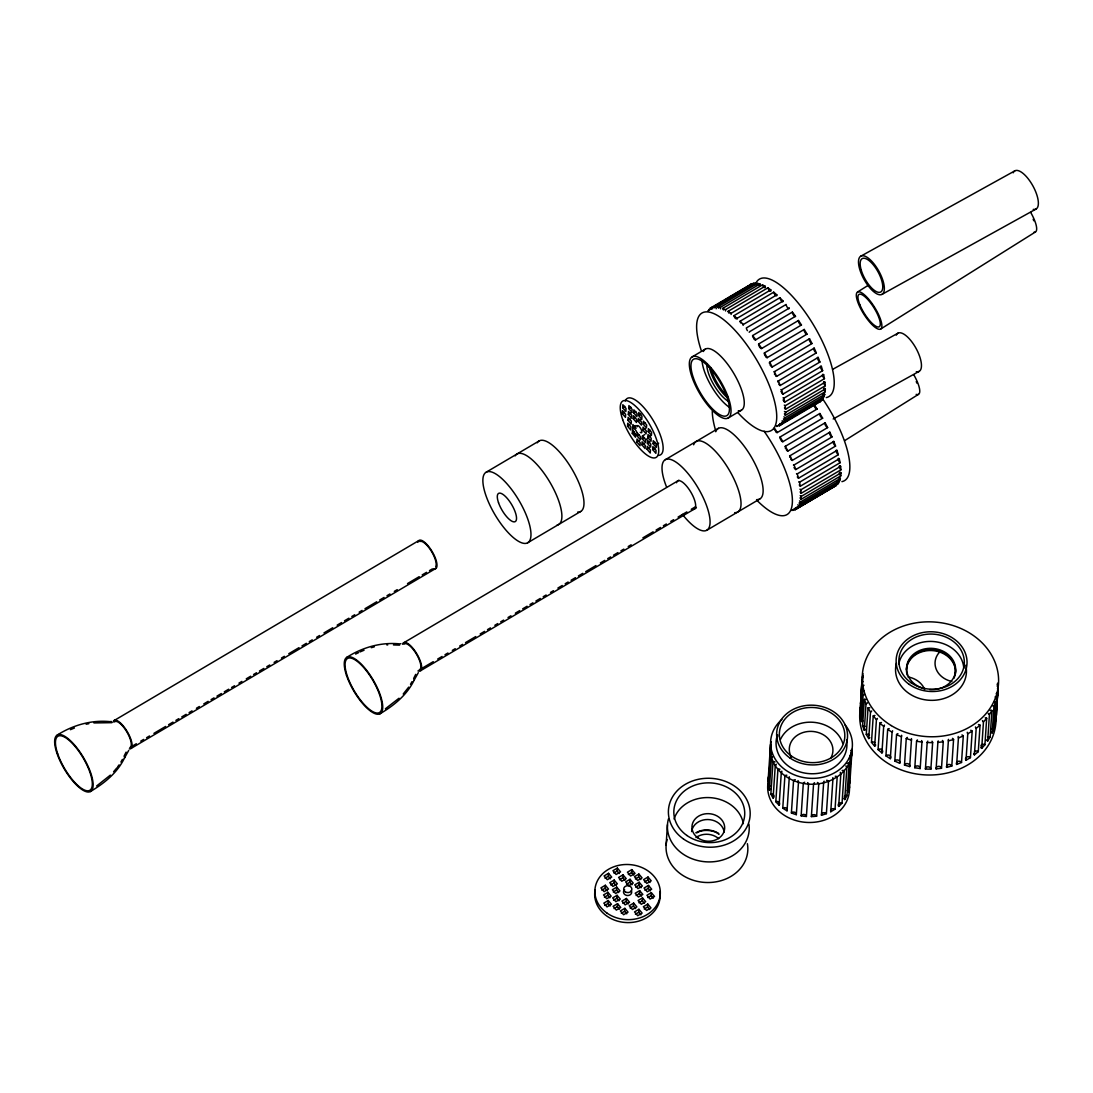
<?xml version="1.0" encoding="UTF-8"?>
<svg xmlns="http://www.w3.org/2000/svg" width="1093" height="1093" viewBox="0 0 1093 1093"><rect width="100%" height="100%" fill="white"/><g stroke="black" fill="none" stroke-linecap="round" stroke-linejoin="round"><path stroke-width="1.5" d="M824.327 388.056A2.732 0.929 59.4 0 1 825.338 388.889L825.147 391.827L785.375 415.313L785.58 412.375A2.732 0.929 59.4 0 0 784.432 411.501M839.97 472.108A2.732 0.929 59.4 0 1 840.982 472.927L840.79 475.879L801.019 499.364L801.224 496.427A2.732 0.929 59.4 0 0 800.213 495.594M862.883 681.663A2.732 2.295 3.8 0 0 861.899 681.472L860.123 712.54A2.732 2.295 3.8 0 0 861.817 712.049M861.899 681.472L860.123 712.54M995.163 715.082A2.732 2.295 3.8 0 0 996.392 715.382L997.281 697.539M996.392 715.382L998.169 684.3A2.732 2.295 3.8 0 0 997.417 684.382M622.259 413.55L622.45 410.613L625.647 414.397L625.456 417.335L622.259 413.55L624.472 412.252M622.655 407.675L622.846 404.724L626.043 408.509L625.852 411.46L622.655 407.675L624.854 406.364M627.546 426.174L627.737 423.237L630.934 427.021L630.743 429.959L627.546 426.174L629.759 424.876M627.942 420.299L628.133 417.348L631.33 421.133L631.139 424.084L627.942 420.299L630.142 418.988M628.325 414.411L628.53 411.46L631.727 415.258L631.522 418.195L628.325 414.411L631.645 412.457M628.721 408.522L628.912 405.585L632.109 409.369L631.918 412.307L628.721 408.522L630.934 407.224M632.3 433.402L632.492 430.464L635.689 434.249L635.498 437.186L632.3 433.402L634.5 432.104M633.271 418.687L633.475 415.75L636.673 419.534L636.468 422.472L633.271 418.687L635.484 417.389M633.667 412.812L633.858 409.861L637.055 413.646L636.864 416.597L633.667 412.812L635.88 411.501M607.271 890.74L605.139 888.226L605.331 885.275L600.918 887.885L604.115 891.669L608.528 889.06L605.331 885.275M636.823 441.927L637.014 438.99L640.211 442.774L640.02 445.712L636.823 441.927L639.022 440.629M638.189 421.338L638.38 418.387L641.577 422.171L641.386 425.122L638.189 421.338L641.495 419.37M638.572 415.449L638.777 412.498L641.974 416.283L641.782 419.234L638.572 415.449L640.785 414.138M610.454 878.786L608.323 876.258L608.514 873.321L604.087 875.93L607.298 879.715L611.711 877.105L608.514 873.321M609.88 897.804L607.749 895.276L607.94 892.339L603.527 894.948L606.724 898.733L611.137 896.123L607.94 892.339M610.181 905.988L608.05 903.474L608.241 900.523L603.828 903.132L607.025 906.917L611.438 904.307L608.241 900.523M641.892 444.755L642.083 441.818L645.28 445.602L645.089 448.54L641.892 444.755L644.105 443.457M642.479 435.929L645.676 439.714L645.485 442.665L642.288 438.867L642.479 435.929L644.692 434.631M642.875 430.041L643.067 427.103L646.264 430.888L646.072 433.825L642.875 430.041L645.075 428.743M643.258 424.166L643.463 421.215L646.66 424.999L646.455 427.95L643.258 424.166L645.471 422.854M616.11 885.521L613.965 883.007L614.17 880.056L609.744 882.666L612.941 886.45L617.367 883.841L614.17 880.056M619.294 873.567L617.149 871.039L617.354 868.102L612.927 870.711L616.124 874.496L620.551 871.886L617.354 868.102M618.72 892.585L616.589 890.057L616.78 887.12L612.367 889.729L615.564 893.514L619.977 890.904L616.78 887.12M619.021 900.769L616.889 898.255L617.08 895.304L612.667 897.913L615.865 901.698L620.278 899.088L617.08 895.304M647.042 449.237L647.234 446.299L650.431 450.084L650.239 453.021L647.042 449.237L649.242 447.939M647.425 443.362L647.63 440.411L650.827 444.195L650.622 447.146L647.425 443.362L649.638 442.05M647.821 437.473L648.012 434.536L651.209 438.32L651.018 441.258L647.821 437.473L651.127 435.52M648.204 431.585L648.409 428.647L651.606 432.432L651.414 435.369L648.204 431.585L650.417 430.287M619.471 909.157L617.34 906.63L617.545 903.692L613.118 906.302L616.315 910.086L620.742 907.477L617.545 903.692M624.936 880.302L622.805 877.775L623.01 874.837L618.583 877.447L621.78 881.231L626.207 878.622L623.01 874.837M652.671 449.551L652.863 446.6L656.073 450.384L655.868 453.335L652.671 449.551L654.885 448.239M653.067 443.662L653.259 440.711L656.456 444.496L656.265 447.447L653.067 443.662L655.267 442.351M626.754 913.803L624.622 911.289L624.827 908.338L620.4 910.947L623.597 914.732L628.024 912.122L624.827 908.338M628.311 903.938L626.18 901.411L626.371 898.473L621.958 901.083L625.155 904.867L629.582 902.258L626.371 898.473M631.973 884.756L629.841 882.229L630.033 879.291L625.62 881.901L628.817 885.685L633.23 883.076L630.033 879.291M633.776 875.083L631.645 872.556L631.836 869.618L627.423 872.228L630.62 876.012L635.047 873.403L631.836 869.618M635.593 908.584L633.462 906.07L633.653 903.119L629.24 905.728L632.437 909.513L636.85 906.903L633.653 903.119M640.812 879.537L638.681 877.01L638.872 874.072L634.459 876.682L637.656 880.466L642.069 877.857L638.872 874.072M641.113 887.721L638.981 885.207L639.173 882.256L634.76 884.865L637.957 888.65L642.37 886.04L639.173 882.256M641.564 896.11L639.432 893.582L639.637 890.645L635.211 893.254L638.408 897.039L642.834 894.429L639.637 890.645M640.867 914.773L638.736 912.259L638.927 909.308L634.514 911.917L637.711 915.702L642.124 913.092L638.927 909.308M644.433 903.365L642.301 900.851L642.493 897.899L638.08 900.509L641.277 904.294L645.69 901.684L642.493 897.899M649.952 882.502L647.821 879.988L648.012 877.037L643.586 879.646L646.796 883.431L651.209 880.821L648.012 877.037M650.403 890.891L648.272 888.363L648.477 885.426L644.05 888.035L647.247 891.82L651.674 889.21L648.477 885.426M649.707 909.554L647.575 907.04L647.766 904.089L643.353 906.698L646.55 910.483L650.963 907.873L647.766 904.089M653.272 898.145L651.141 895.632L651.332 892.68L646.919 895.29L650.116 899.074L654.529 896.465L651.332 892.68M666.088 845.34L667.454 824.75M768.898 781.099A2.732 2.295 3.8 0 1 768.051 781.345L770.538 744.538A2.732 2.295 3.8 0 1 771.152 744.784M770.633 788.9A2.732 2.295 3.8 0 1 769.335 789.938A40.933 34.457 3.8 0 1 768.352 785.539L771.084 746.505M769.335 789.938L771.48 757.572A2.732 2.295 3.8 0 0 772.792 756.534M776.249 764.198A2.732 2.295 3.8 0 1 775.265 765.687L773.106 798.054A40.933 34.457 3.8 0 1 770.866 793.969L773.011 761.602A2.732 2.295 3.8 0 1 775.019 761.958M777.56 736.846L777.697 734.824M781.809 771.139A2.732 2.295 3.8 0 1 781.29 772.792L779.145 805.158A40.933 34.457 3.8 0 1 775.825 801.702L777.929 769.281A2.732 2.295 3.8 0 1 779.951 769.212M789.201 776.74A2.732 2.295 3.8 0 1 789.201 778.448L787.042 810.815A40.933 34.457 3.8 0 1 782.766 808.11L784.911 775.743A2.732 2.295 3.8 0 1 786.851 775.238M797.972 780.634A2.732 2.295 3.8 0 1 798.477 782.301L796.319 814.668A40.933 34.457 3.8 0 1 791.4 812.932L793.559 780.566A2.732 2.295 3.8 0 1 795.267 779.678M807.577 782.588A2.732 2.295 3.8 0 1 808.547 784.118L806.402 816.485A40.933 34.457 3.8 0 1 801.142 815.815L803.3 783.449A2.732 2.295 3.8 0 1 804.694 782.233M817.4 782.492A2.732 2.295 3.8 0 1 818.78 783.777L816.635 816.143A40.933 34.457 3.8 0 1 811.375 816.594L813.534 784.227A2.732 2.295 3.8 0 1 814.504 782.738M826.595 780.293A2.732 2.295 3.8 0 1 828.535 781.29L826.39 813.657A40.933 34.457 3.8 0 1 821.458 815.2L823.616 782.834A2.732 2.295 3.8 0 1 824.108 781.181M851.994 749.279A40.933 34.457 3.8 0 1 837.197 776.822L835.038 809.189L830.762 811.73L832.907 779.364A2.732 2.295 3.8 0 1 832.907 777.642M842.184 770.51A2.732 2.295 3.8 0 1 844.22 770.661L842.061 803.027A40.933 34.457 3.8 0 1 838.686 806.388L840.831 774.022A2.732 2.295 3.8 0 1 840.326 772.355M843.796 798.218A2.732 2.295 3.8 0 0 844.739 799.543L846.884 767.177A2.732 2.295 3.8 0 1 845.941 765.851M844.739 799.543A40.933 34.457 3.8 0 0 847.007 795.554L849.152 763.187A2.732 2.295 3.8 0 0 846.966 763.57M847.253 790.499A2.732 2.295 3.8 0 0 848.551 791.592L850.696 759.225A2.732 2.295 3.8 0 1 849.398 758.132M849.821 774.541L850.354 766.453M850.887 758.364L851.433 750.263M848.551 791.592A40.933 34.457 3.8 0 0 849.548 787.233L852.021 750.686A2.732 2.295 3.8 0 1 850.969 750.29M861.83 703.455A2.732 2.295 3.8 0 1 860.56 703.55L860.778 700.23M860.888 698.577L861.885 683.685M861.994 682.032L862.923 673.671M861.421 699.028L861.858 692.402M862.527 682.469L862.964 675.857M862.937 720.806A2.732 2.295 3.8 0 1 861.38 721.53L860.533 716.967L862.295 690.489A2.732 2.295 3.8 0 1 864.057 690.831M861.38 721.53L863.128 695.039L862.295 690.489M865.683 729.345A2.732 2.295 3.8 0 1 864.276 730.261L862.596 725.848L864.358 699.37A2.732 2.295 3.8 0 1 866.148 699.479M864.276 730.261L866.025 703.783L864.358 699.37M869.837 737.652A2.732 2.295 3.8 0 1 868.744 738.54L866.271 734.387L868.033 707.909A2.732 2.295 3.8 0 1 869.823 707.786M868.744 738.54L870.493 712.049L868.033 707.909M875.671 744.907A2.732 2.295 3.8 0 1 874.673 746.15L871.476 742.366L873.239 715.888A2.732 2.295 3.8 0 1 874.974 715.519M874.673 746.15L876.436 719.672A2.732 2.295 3.8 0 0 877.419 718.429M882.679 751.547A2.732 2.295 3.8 0 1 881.928 752.913L878.075 749.593L879.838 723.115A2.732 2.295 3.8 0 1 881.477 722.514M881.928 752.913L883.69 726.435A2.732 2.295 3.8 0 0 884.428 725.069M892.557 730.739A2.732 2.295 3.8 0 1 892.079 732.187L890.33 758.665L885.917 755.878L887.68 729.4A2.732 2.295 3.8 0 1 889.183 728.594M901.616 735.275A2.732 2.295 3.8 0 1 901.411 736.778L899.662 763.269L894.798 761.083L896.561 734.592A2.732 2.295 3.8 0 1 897.899 733.608M911.371 738.581A2.732 2.295 3.8 0 1 911.453 740.111L909.69 766.589L904.512 765.059L906.261 738.581A2.732 2.295 3.8 0 1 907.395 737.42M921.577 740.576A2.732 2.295 3.8 0 1 921.945 742.079L920.183 768.557L914.8 767.723L916.562 741.245A2.732 2.295 3.8 0 1 917.451 739.947M932.001 741.218A2.732 2.295 3.8 0 1 932.63 742.639L930.881 769.13L928.148 769.117L925.416 769.007L927.178 742.53A2.732 2.295 3.8 0 1 927.82 741.122M942.371 740.467A2.732 2.295 3.8 0 1 943.259 741.805L941.497 768.283L936.114 768.885L937.876 742.407A2.732 2.295 3.8 0 1 938.245 740.931M952.44 738.349A2.732 2.295 3.8 0 1 953.561 739.565L951.798 766.043L946.62 767.354L948.369 740.876A2.732 2.295 3.8 0 1 948.464 739.36M961.949 734.933A2.732 2.295 3.8 0 1 963.288 735.985L961.526 762.463L956.662 764.444L958.424 737.966A2.732 2.295 3.8 0 1 958.233 736.45M970.68 730.288A2.732 2.295 3.8 0 1 972.183 731.149L970.434 757.64L966.007 760.25L967.77 733.758A2.732 2.295 3.8 0 1 967.291 732.283M978.413 724.536A2.732 2.295 3.8 0 1 980.052 725.192L978.29 751.67L974.423 754.839L976.186 728.362A2.732 2.295 3.8 0 1 975.448 726.954M980.722 747.093A2.732 2.295 3.8 0 0 981.705 748.377L983.468 721.899L986.678 718.251A2.732 2.295 3.8 0 0 985.217 717.814M981.705 748.377L984.93 744.729L986.678 718.251M986.473 739.865A2.732 2.295 3.8 0 0 987.676 741.013L989.438 714.521L991.925 710.491A2.732 2.295 3.8 0 0 990.135 710.286M987.676 741.013L990.162 736.969L991.925 710.491M990.777 731.941A2.732 2.295 3.8 0 0 992.184 732.911L993.947 706.433L995.641 702.102A2.732 2.295 3.8 0 0 994.097 702.061M992.184 732.911L993.879 728.58L995.641 702.102M996.215 703.045L996.556 698.085M997.322 686.5L997.54 683.193M994.165 723.976A2.732 2.295 3.8 0 0 995.108 724.304L997.731 693.304A2.732 2.295 3.8 0 0 996.215 693.468M997.39 695.886L998.169 684.3M995.108 724.304L997.731 693.304M860.56 703.55L860.737 702.403M823.671 393.343A2.732 0.929 59.4 0 1 824.723 394.368L784.952 417.854L784.255 420.163A2.732 0.929 59.4 0 1 783.476 418.838M824.723 394.368L824.026 396.677L784.255 420.163M840.367 478.42L800.595 501.906L799.953 504.078L839.67 480.729L840.367 478.42A2.732 0.929 59.4 0 0 839.465 477.491M90.405 791.537C104.422 783.244 117.825 772.45 124.78 757.353M380.022 713.77C394.026 705.477 407.429 694.683 414.384 679.6M124.015 756.288L126.105 752.107M124.411 758.105L128.701 750.44M413.619 678.521L415.709 674.354M414.015 680.352L418.318 672.673M120.899 762.067L122.389 759.43M410.503 684.3L411.993 681.677M821.909 397.265A2.732 0.929 59.4 0 1 823.125 398.576L783.353 422.076L782.178 423.701A2.732 0.929 59.4 0 1 781.481 422.349M823.125 398.576L822.032 400.12L776.563 426.448M838.768 482.628L837.593 484.267L797.822 507.753L798.997 506.127L838.768 482.628A2.732 0.929 59.4 0 0 837.703 481.426M707.758 310.958L723.785 300.63M117.62 766.876L119.082 764.881M408.686 687.128L403.208 694.014M113.59 771.767L116.883 767.873M821.95 400.216L822.032 400.12A2.732 0.929 59.4 0 1 821.349 399.095M110.352 775.115L96.621 785.99M399 698.236L385.364 708.81M980.052 725.192L976.186 728.362M710.942 309.223A2.732 0.929 59.4 0 1 710.218 308.212L711.844 307.311A2.732 0.929 59.4 0 1 712.513 308.868M820.037 400.612A2.732 0.929 59.4 0 1 820.597 401.432L818.971 402.333A2.732 0.929 59.4 0 1 818.63 401.678M835.68 484.664A2.732 0.929 59.4 0 1 836.241 485.483L794.843 509.871A2.732 0.929 59.4 0 1 794.324 508.764M836.241 485.483L794.843 509.871M972.183 731.149L967.77 733.758M857.622 291.954L867.746 285.615M880.562 329.102A21.833 6.38 57.9 0 0 868.266 298.69A21.833 6.38 57.9 0 0 858.442 303.799A21.833 6.38 57.9 0 0 880.562 329.102L1035.358 232.03M844.657 440.643L918.434 394.382M710.218 308.212L751.615 283.825A2.732 0.929 59.4 0 1 752.052 284.713M726.271 299.154L748.637 285.942M714.303 307.871A2.732 0.929 59.4 0 1 713.62 306.791L753.391 283.306L755.427 283.155A2.732 0.929 59.4 0 1 755.946 284.658M713.743 306.778L715.519 306.641L755.427 283.155M718.579 308.185A2.732 0.929 59.4 0 1 717.8 306.86L757.572 283.36L759.963 283.961A2.732 0.929 59.4 0 1 760.345 285.369M717.8 306.86L720.205 307.447L759.963 283.961M723.511 309.961A2.732 0.929 59.4 0 1 722.664 308.376L762.436 284.89L765.141 286.229A2.732 0.929 59.4 0 1 765.346 287.486M722.828 308.458L725.369 309.715L765.141 286.229M728.976 313.158A2.732 0.929 59.4 0 1 728.088 311.341L767.86 287.855L770.797 289.891A2.732 0.929 59.4 0 1 769.95 290.984A2.732 0.929 59.4 0 1 767.86 287.855M731.08 314.483A2.732 0.929 59.4 0 0 731.026 313.377L770.797 289.891M735.603 318.664A2.732 0.929 59.4 0 1 733.95 315.658L773.721 292.173L776.822 294.864A2.732 0.929 59.4 0 1 776.699 295.779M736.942 319.265A2.732 0.929 59.4 0 0 737.051 318.35L776.822 294.864M740.685 322.941A2.732 0.929 59.4 0 1 740.098 321.233L779.855 297.747L783.053 301.026L743.281 324.512A2.732 0.929 59.4 0 1 743.008 325.208M486.276 472.149L539.3 440.834M692.293 356.81L705.477 349.009M749.129 332.176A2.732 0.929 59.4 0 0 749.566 331.712L789.228 308.103M752.954 337.245A2.732 0.929 59.4 0 1 752.626 335.565L792.384 312.079L795.513 316.273L755.755 339.759A2.732 0.929 59.4 0 1 753.569 338.393M113.781 720.752L418.674 540.666M758.692 345.005A2.732 0.929 59.4 0 1 758.706 343.967L798.477 320.481L801.456 324.99L761.684 348.476A2.732 0.929 59.4 0 1 760.974 348.448M636.003 425.56L632.683 427.513L632.888 424.576L636.085 428.36M764.28 353.763A2.732 0.929 59.4 0 1 764.458 352.93L804.229 329.444L805.623 331.78L806.989 334.144L767.218 357.643A2.732 0.929 59.4 0 1 766.398 357.37M639.419 434.741L637.205 436.039L640.402 439.823L640.607 436.886L637.41 433.101M769.486 363.395A2.732 0.929 59.4 0 1 769.745 362.234L809.517 338.734L811.99 343.53L772.218 367.016A2.732 0.929 59.4 0 1 771.139 366.346M642.288 438.867L644.487 437.569M645.676 439.714L647.889 438.416M130.463 747.216L136.324 743.746M140.724 741.15L143.661 739.415M146.585 737.693L149.522 735.958M153.922 733.362L165.644 726.435M168.582 724.7L172.967 722.104M175.905 720.369L178.842 718.634M181.766 716.912L186.165 714.316M189.103 712.581L192.026 710.846M196.426 708.25L199.363 706.515M203.763 703.919L208.148 701.323M211.086 699.588L214.023 697.867M216.947 696.132L221.346 693.536M224.284 691.801L228.669 689.205M231.607 687.47L234.544 685.748M238.93 683.139L241.867 681.417M246.267 678.821L250.666 676.212M253.59 674.49L256.527 672.755M259.451 671.02L263.85 668.424M266.788 666.689L269.725 664.968M274.111 662.372L277.048 660.637M281.447 658.041L284.371 656.306M288.771 653.71L299.031 647.643M301.969 645.922L306.368 643.312M309.292 641.591L312.229 639.856M316.628 637.26L319.552 635.525M323.952 632.929L332.75 627.737M337.15 625.141L341.549 622.545M344.473 620.81L348.872 618.214M351.809 616.479L354.733 614.744M359.132 612.148L362.07 610.427M364.994 608.692L376.73 601.765M379.654 600.03L384.053 597.434M386.99 595.699L389.914 593.977M394.313 591.368L397.251 589.646M407.511 583.58L419.234 576.653M422.171 574.918L426.557 572.322M429.494 570.601L432.432 568.866M131.187 748.363L436.08 568.278M773.953 372.003A2.732 0.929 59.4 0 1 774.445 371.634L814.203 348.148L816.334 352.902L776.563 376.388A2.732 0.929 59.4 0 1 775.415 375.459M656.456 444.496L658.669 443.198M777.779 381.963A2.732 0.929 59.4 0 1 778.421 380.911L818.192 357.425L819.914 362.029L780.142 385.515A2.732 0.929 59.4 0 1 778.79 384.135M728.061 418.086A35.482 12.091 59.4 0 0 710.477 367.193A35.482 12.091 59.4 0 0 691.978 377.058A35.482 12.091 59.4 0 0 728.061 418.086L741.382 410.217M780.839 389.709A2.732 0.929 59.4 0 1 781.591 389.832L821.362 366.346L822.633 370.691L782.875 394.177A2.732 0.929 59.4 0 1 781.809 393.043M665.418 459.634L718.443 428.319M527.55 542.852A40.933 13.949 59.4 0 0 507.261 484.131A40.933 13.949 59.4 0 0 485.92 495.512A40.933 13.949 59.4 0 0 527.55 542.852L580.574 511.538M783.012 397.825A2.732 0.929 59.4 0 1 783.872 398.194L823.644 374.694L824.45 378.67L784.678 402.156A2.732 0.929 59.4 0 1 783.107 399.901M784.268 405.161A2.732 0.929 59.4 0 1 785.211 405.763L824.983 382.277L825.283 385.774L785.525 409.26A2.732 0.929 59.4 0 1 784.501 407.839M785.58 412.375L825.338 388.889M403.385 642.985L678.958 480.223M779.323 425.081L781.809 423.619M786.769 420.682L791.742 417.745M794.228 416.283L796.715 414.807M799.202 413.345L801.688 411.87M806.661 408.932L809.148 407.47M778.681 424.712A2.732 0.929 59.4 0 0 779.2 425.819L820.597 401.432M775.538 431.462A2.732 0.929 59.4 0 0 777.328 432.527L817.099 409.042L814.121 404.533A2.732 0.929 59.4 0 0 815.036 407.58A2.732 0.929 59.4 0 0 817.099 409.042M780.252 438.894A2.732 0.929 59.4 0 1 780.101 436.981L819.873 413.496L821.267 415.832L822.633 418.195L782.861 441.695A2.732 0.929 59.4 0 1 782.041 441.422M785.047 446.887A2.732 0.929 59.4 0 1 785.389 446.272L825.16 422.786L827.633 427.582L787.862 451.067A2.732 0.929 59.4 0 1 786.454 450.029M420.067 669.449L433.265 661.661M437.665 659.065L442.064 656.469M444.988 654.734L447.925 652.999M452.324 650.403L455.248 648.668M459.647 646.072L462.585 644.351M465.509 642.616L475.769 636.55M480.169 633.954L484.568 631.358M487.505 629.623L490.429 627.901M494.828 625.292L497.766 623.57M500.69 621.835L503.627 620.1M508.026 617.504L510.95 615.769M515.349 613.173L519.749 610.577M522.673 608.842L527.072 606.246M530.009 604.525L532.933 602.789M535.871 601.054L540.27 598.458M543.194 596.723L546.131 595.002M550.53 592.392L553.454 590.671M557.854 588.075L562.253 585.479M565.19 583.744L568.114 582.009M571.052 580.274L575.451 577.678M578.375 575.943L582.774 573.347M585.711 571.625L595.972 565.559M600.371 562.963L604.771 560.367M607.694 558.632L610.632 556.897M613.556 555.176L617.955 552.58M620.892 550.845L623.816 549.11M628.215 546.514L631.153 544.779M642.875 537.852L653.136 531.799M656.073 530.064L660.473 527.468M663.396 525.733L666.334 523.998M670.733 521.402L673.657 519.681M678.056 517.071L686.855 511.879M691.254 509.283L695.64 506.687M420.791 670.596L696.378 507.835M789.597 456.054A2.732 0.929 59.4 0 1 790.089 455.685L829.847 432.2L831.978 436.954L792.206 460.44A2.732 0.929 59.4 0 1 790.731 459.101M793.436 465.085A2.732 0.929 59.4 0 1 794.065 464.962L833.836 441.476L835.558 446.081L795.786 469.566A2.732 0.929 59.4 0 1 794.01 467.49M796.483 473.761A2.732 0.929 59.4 0 1 797.234 473.884L837.006 450.398L838.276 454.743L798.518 478.228A2.732 0.929 59.4 0 1 797.303 476.862M706.693 530.337L759.717 499.023M798.655 481.876A2.732 0.929 59.4 0 1 799.516 482.245L839.287 458.746L840.093 462.722L800.322 486.207A2.732 0.929 59.4 0 1 799.27 484.909M799.912 489.213A2.732 0.929 59.4 0 1 800.855 489.814L840.626 466.328L840.941 469.826L801.169 493.312A2.732 0.929 59.4 0 1 800.144 491.891M801.224 496.427L840.982 472.927M791.824 510.527L830.352 488.366M605.003 878.225L608.323 876.258M613.842 873.006L617.149 871.039M601.819 890.18L605.139 888.226M610.659 884.961L613.965 883.007M619.499 879.742L622.805 877.775M628.338 874.523L631.645 872.556M604.429 897.23L607.749 895.276M613.269 892.011L616.589 890.057M626.521 884.182L629.841 882.229M635.361 878.963L638.681 877.01M604.73 905.428L608.05 903.474M613.569 900.208L616.889 898.255M635.661 887.161L638.981 885.207M644.501 881.942L647.821 879.988M614.034 908.584L617.34 906.63M622.873 903.365L626.18 901.411M636.126 895.536L639.432 893.582M644.966 890.317L648.272 888.363M621.316 913.242L624.622 911.289M630.142 908.023L633.462 906.07M638.981 902.804L642.301 900.851M647.821 897.585L651.141 895.632M635.416 914.213L638.736 912.259M644.255 908.993L647.575 907.04M57.342 734.988C72.999 725.096 91.511 719.754 110.051 721.653L111.322 721.462M346.946 657.235C362.616 647.343 381.115 641.987 399.655 643.886L400.926 643.709M860.888 256.145L1014.905 170.822M881.969 294.386A21.833 8.471 61 0 0 872.624 262.224A21.833 8.471 61 0 0 859.685 269.179A21.833 8.471 61 0 0 881.969 294.386L1035.986 209.064M832.825 369.27L897.981 333.174M833.18 418.988L919.063 371.401M696.883 832.839C702.007 828.972 714.521 829.86 719.044 834.396M695.804 832.811C702.758 828.754 711.953 829.081 718.688 833.481M355.621 654.065L358.545 652.644M963.288 735.985L958.424 737.966M779.309 425.778L780.826 424.917A2.732 0.929 59.4 0 0 779.787 423.578M751.615 283.825L750.085 284.658A2.732 0.929 59.4 0 0 750.713 285.738M70.417 729.687L74.447 728.006M360.021 651.92L364.051 650.239M953.561 739.565L948.369 740.876M371.278 647.684L374.257 646.878M86.142 724.235L88.847 723.689M943.259 741.805L937.876 742.407M111.964 722.664L93.916 722.938M386.881 644.952L387.742 644.911M399.628 645.116L393.453 644.938M815.556 403.003L817.195 402.852A2.732 0.929 59.4 0 0 816.963 402.415M831.199 487.054L832.839 486.904A2.732 0.929 59.4 0 0 832.32 486.043M932.63 742.639L927.178 742.53M715.519 306.641L715.655 306.641A2.732 0.929 59.4 0 1 716.175 308.759M921.945 742.079L916.562 741.245M911.453 740.111L906.261 738.581M901.411 736.778L896.561 734.592M892.079 732.187L887.68 729.4M728.088 311.341L731.026 313.377M883.69 726.435L879.838 723.115M733.95 315.658L737.051 318.35M740.098 321.233L743.281 324.512M876.436 719.672L873.239 715.888M752.626 335.565L755.755 339.759M758.706 343.967L761.684 348.476M777.328 432.527L774.35 428.019A2.732 0.929 59.4 0 0 774.759 430.205M764.458 352.93L767.218 357.643M780.101 436.981L782.861 441.695M769.745 362.234L772.218 367.016M785.389 446.272L787.862 451.067M774.445 371.634L776.563 376.388M790.089 455.685L792.206 460.44M778.421 380.911L780.142 385.515M794.065 464.962L795.786 469.566M781.591 389.832L782.875 394.177M797.234 473.884L798.518 478.228M783.872 398.194L784.678 402.156M799.516 482.245L800.322 486.207M800.855 489.814L801.169 493.312M785.211 405.763L785.525 409.26M898.788 664.011A32.749 27.557 3.8 0 1 932.916 641.495A32.749 27.557 3.8 0 1 963.794 668.315M924.733 688.85A24.565 20.671 3.8 0 1 912.6 655.049A24.565 20.671 3.8 0 1 953.711 661.402A24.565 20.671 3.8 0 1 929.747 689.628M907.217 675.119A24.565 20.671 3.8 0 1 932.425 649.843A24.565 20.671 3.8 0 1 953.929 678.302M965.761 665.254A35.482 29.853 3.8 0 1 930.43 700.326A35.482 29.853 3.8 0 1 896.479 662.986M995.983 716.134A68.231 57.423 3.8 0 1 924.091 774.841A68.231 57.423 3.8 0 1 860.546 707.157M951.839 681.472A21.846 18.376 3.8 0 1 940.854 650.868M907.955 676.922A21.846 18.376 3.8 0 1 924.596 689.314M906.439 669.585A24.565 20.671 3.8 0 1 933.572 650.69A24.565 20.671 3.8 0 1 955.186 674.941M966.007 760.25A2.732 2.295 3.8 0 1 966.663 757.094A2.732 2.295 3.8 0 1 970.434 757.64M974.423 754.839A2.732 2.295 3.8 0 1 973.685 753.446M974.478 751.629A2.732 2.295 3.8 0 1 978.29 751.67M980.913 745.535A2.732 2.295 3.8 0 1 984.93 744.729M983.468 721.899A2.732 2.295 3.8 0 1 982.484 720.601M987.607 737.01A2.732 2.295 3.8 0 1 990.162 736.969M989.438 714.521A2.732 2.295 3.8 0 1 988.222 713.374M991.829 728.717A2.732 2.295 3.8 0 1 993.879 728.58M993.947 706.433A2.732 2.295 3.8 0 1 992.69 705.654M993.974 720.178A2.732 2.295 3.8 0 1 995.969 719.781M996.871 697.826A2.732 2.295 3.8 0 1 995.136 696.842M998.155 688.891A2.732 2.295 3.8 0 1 997.417 688.781M862.814 677.086A2.732 2.295 3.8 0 1 862.322 677.059M860.136 707.95A2.732 2.295 3.8 0 1 861.817 708.524M863.962 685.229A2.732 2.295 3.8 0 1 861.885 686.062M860.533 716.967A2.732 2.295 3.8 0 1 861.803 717.104M864.7 694.328A2.732 2.295 3.8 0 1 863.128 695.039M862.596 725.848A2.732 2.295 3.8 0 1 865.11 726.339M867.432 702.854A2.732 2.295 3.8 0 1 866.025 703.783M866.271 734.387A2.732 2.295 3.8 0 1 869.454 734.974M871.708 710.956A2.732 2.295 3.8 0 1 870.493 712.049M871.476 742.366A2.732 2.295 3.8 0 1 874.906 742.666M878.075 749.593A2.732 2.295 3.8 0 1 882.625 750.85M885.917 755.878A2.732 2.295 3.8 0 1 889.688 755.495A2.732 2.295 3.8 0 1 890.33 758.665M894.798 761.083A2.732 2.295 3.8 0 1 898.446 760.195A2.732 2.295 3.8 0 1 899.662 763.269M904.512 765.059A2.732 2.295 3.8 0 1 907.928 763.706A2.732 2.295 3.8 0 1 909.69 766.589M914.8 767.723A2.732 2.295 3.8 0 1 917.915 765.933A2.732 2.295 3.8 0 1 920.183 768.557M925.416 769.007A2.732 2.295 3.8 0 1 928.148 766.835A2.732 2.295 3.8 0 1 930.881 769.13M936.114 768.885A2.732 2.295 3.8 0 1 938.395 766.357A2.732 2.295 3.8 0 1 941.497 768.283M946.62 767.354A2.732 2.295 3.8 0 1 948.396 764.553A2.732 2.295 3.8 0 1 951.798 766.043M956.662 764.444A2.732 2.295 3.8 0 1 957.892 761.438A2.732 2.295 3.8 0 1 961.526 762.463M780.539 739.319A32.749 27.557 3.8 0 1 813.001 722.268A32.749 27.557 3.8 0 1 842.826 743.568M771.125 741.696A40.933 34.457 3.8 0 0 787.643 777.547A40.933 34.457 3.8 0 0 832.907 779.364L837.197 776.822A2.732 2.295 3.8 0 0 835.271 776.249M844.643 724.304A40.933 34.457 3.8 0 1 837.47 771.016A40.933 34.457 3.8 0 1 781.522 766.767A40.933 34.457 3.8 0 1 781.878 719.522M849.029 783.667A40.933 34.457 3.8 0 1 806.265 822.387A40.933 34.457 3.8 0 1 769.062 778.312M791.4 757.271A21.833 18.376 3.8 0 1 811.361 731.381A21.833 18.376 3.8 0 1 830.598 758.419M846.569 740.111A35.482 29.853 3.8 0 1 809.503 773.666A35.482 29.853 3.8 0 1 777.26 735.466M768.051 781.345A40.933 34.457 3.8 0 1 768.393 776.904A2.732 2.295 3.8 0 1 769.199 777.26M849.821 781.085A40.933 34.457 3.8 0 1 849.876 783.053M821.458 815.2A2.732 2.295 3.8 0 1 826.39 813.657M811.375 816.594A2.732 2.295 3.8 0 1 816.635 816.143M801.142 815.815A2.732 2.295 3.8 0 1 806.402 816.485M791.4 812.932A2.732 2.295 3.8 0 1 796.319 814.668M782.766 808.11A2.732 2.295 3.8 0 1 787.042 810.815M775.77 801.647A2.732 2.295 3.8 0 1 779.145 805.158M770.866 793.969A2.732 2.295 3.8 0 1 773.106 798.054M768.352 785.539A2.732 2.295 3.8 0 1 770.032 786.168M770.497 753.173A2.732 2.295 3.8 0 1 772.177 753.801M771.043 748.732A2.732 2.295 3.8 0 1 770.196 748.978M848.455 787.452A2.732 2.295 3.8 0 1 849.548 787.233M849.862 755.55A2.732 2.295 3.8 0 1 851.707 754.867M844.329 796.319A2.732 2.295 3.8 0 1 847.007 795.554M838.686 806.388A2.732 2.295 3.8 0 1 842.061 803.027M830.762 811.73A2.732 2.295 3.8 0 1 835.038 809.189M631.289 890.672A4.099 3.443 3.8 0 1 629.787 895.03A4.099 3.443 3.8 0 1 624.431 894.197A4.099 3.443 3.8 0 1 624.636 889.634M659.762 891.533A32.749 27.557 3.8 0 1 627.245 922.588A32.749 27.557 3.8 0 1 595.084 890.03M748.951 824.259A40.933 34.457 3.8 0 1 706.01 861.817A40.933 34.457 3.8 0 1 668.451 818.889M674.067 819.04A35.482 29.853 3.8 0 1 710.313 797.658A35.482 29.853 3.8 0 1 743.363 823.671M747.393 843.687A40.933 34.457 3.8 0 1 705.34 882.461A40.933 34.457 3.8 0 1 667.085 839.492M695.954 837.607A16.381 13.785 3.8 0 1 718.661 838.645M691.637 831.582A16.381 13.785 3.8 0 1 707.827 819.531A16.381 13.785 3.8 0 1 724.167 832.06M764.13 431.243A68.231 23.254 59.4 0 1 792.206 504.433A68.231 23.254 59.4 0 1 756.547 499.952M715.669 430.642A68.231 23.254 59.4 0 1 712.281 411.269M823.125 399.573A68.231 23.254 59.4 0 1 841.911 481.63M840.79 475.879A2.732 0.929 59.4 0 1 839.328 472.695M801.019 499.364A2.732 0.929 59.4 0 1 800.062 497.848M840.941 469.826A2.732 0.929 59.4 0 1 839.219 466.192M839.684 465.727A2.732 0.929 59.4 0 1 840.626 466.328M840.093 462.722A2.732 0.929 59.4 0 1 838.181 459.429A2.732 0.929 59.4 0 1 839.287 458.746M838.276 454.743A2.732 0.929 59.4 0 1 836.213 451.573A2.732 0.929 59.4 0 1 837.006 450.398M835.558 446.081A2.732 0.929 59.4 0 1 833.372 443.13A2.732 0.929 59.4 0 1 833.836 441.476M831.978 436.954A2.732 0.929 59.4 0 1 829.751 434.276A2.732 0.929 59.4 0 1 829.847 432.2M789.802 457.352A2.732 0.929 59.4 0 1 789.679 456.929M827.633 427.582A2.732 0.929 59.4 0 1 825.406 425.259A2.732 0.929 59.4 0 1 825.16 422.786M785.635 448.745A2.732 0.929 59.4 0 1 785.334 448.103M822.633 418.195A2.732 0.929 59.4 0 1 820.46 416.283A2.732 0.929 59.4 0 1 819.873 413.496M781.563 440.971A2.732 0.929 59.4 0 1 780.948 440.192M792.835 509.953A2.732 0.929 59.4 0 1 793.081 510.39M834.615 486.385A2.732 0.929 59.4 0 1 834.273 485.729M795.431 507.63A2.732 0.929 59.4 0 1 796.469 508.969M837.593 484.267A2.732 0.929 59.4 0 1 836.732 482.45M797.822 507.753A2.732 0.929 59.4 0 1 797.221 506.633M797.794 504.802A2.732 0.929 59.4 0 1 798.997 506.127M839.67 480.729A2.732 0.929 59.4 0 1 838.782 479.158M799.898 504.215A2.732 0.929 59.4 0 1 799.12 502.889M799.543 500.881A2.732 0.929 59.4 0 1 800.595 501.906M715.751 431.735A40.933 13.949 59.4 0 1 750.467 455.535A40.933 13.949 59.4 0 1 756.78 499.61M693.659 444.783A40.933 13.949 59.4 0 1 728.362 468.583A40.933 13.949 59.4 0 1 734.687 512.672M666.498 486.85A40.933 13.949 59.4 0 1 677.496 463.186A40.933 13.949 59.4 0 1 709.944 519.298A40.933 13.949 59.4 0 1 682.442 514.42M676.581 482.737A16.381 5.574 59.4 0 1 690.653 491.809A16.381 5.574 59.4 0 1 692.552 509.283M896.274 335.155A21.833 8.471 61 0 1 916.071 348.407A21.833 8.471 61 0 1 916.303 371.729M913.775 374.749A21.833 6.38 57.9 0 1 916.166 394.395M916.248 381.58A19.1 5.588 57.9 0 1 916.849 383.124M404.041 644.214A15.015 5.11 59.4 0 1 416.542 654.27A15.015 5.11 59.4 0 1 419.152 669.941M402.675 644.296A16.381 5.574 59.4 0 1 417.198 654.488A16.381 5.574 59.4 0 1 417.936 670.897M114.423 721.967A15.015 5.11 59.4 0 1 126.624 731.518A15.015 5.11 59.4 0 1 129.944 747.571M113.071 722.063A16.381 5.574 59.4 0 1 127.007 731.244A16.381 5.574 59.4 0 1 129.357 748.91M417.868 542.374A16.381 5.574 59.4 0 1 431.981 551.296A16.381 5.574 59.4 0 1 433.743 568.743M419.808 541.513A15.015 5.11 59.4 0 1 431.12 550.79A15.015 5.11 59.4 0 1 435.683 566.707M1030.685 212.411A21.833 6.38 57.9 0 1 1033.964 232.249M1033.172 219.242A19.1 5.588 57.9 0 1 1033.759 220.772M1013.184 172.803A21.833 8.471 61 0 1 1032.981 186.056A21.833 8.471 61 0 1 1033.227 209.378M728.99 407.033A32.749 11.162 59.4 0 1 702.007 359.884M728.362 401.322A24.565 8.375 59.4 0 1 713.606 384.463A24.565 8.375 59.4 0 1 706.829 363.887M727.911 398.194A24.565 8.375 59.4 0 1 709.357 366.879M703.386 351.509A35.482 12.091 59.4 0 1 733.868 373.533A35.482 12.091 59.4 0 1 738.308 410.736M701.269 350.525A68.231 23.254 59.4 0 1 723.498 319.58A68.231 23.254 59.4 0 1 776.057 408.727A68.231 23.254 59.4 0 1 738.062 412.894M756.356 282.254A68.231 23.254 59.4 0 1 812.987 324.088A68.231 23.254 59.4 0 1 826.267 397.592M727.651 396.376A24.565 8.375 59.4 0 1 710.833 367.999M825.147 391.827A2.732 0.929 59.4 0 1 823.685 388.507M785.375 415.313A2.732 0.929 59.4 0 1 784.419 413.796M825.283 385.774A2.732 0.929 59.4 0 1 823.603 382.017M824.026 381.676A2.732 0.929 59.4 0 1 824.983 382.277M824.45 378.67A2.732 0.929 59.4 0 1 822.537 375.377A2.732 0.929 59.4 0 1 823.644 374.694M822.633 370.691A2.732 0.929 59.4 0 1 820.57 367.521A2.732 0.929 59.4 0 1 821.362 366.346M781.126 391.868A2.732 0.929 59.4 0 1 780.935 391.417M819.914 362.029A2.732 0.929 59.4 0 1 817.728 359.078A2.732 0.929 59.4 0 1 818.192 357.425M816.334 352.902A2.732 0.929 59.4 0 1 814.094 350.225A2.732 0.929 59.4 0 1 814.203 348.148M774.664 374.366A2.732 0.929 59.4 0 1 774.431 373.929M811.99 343.53A2.732 0.929 59.4 0 1 809.763 341.207A2.732 0.929 59.4 0 1 809.517 338.734M770.51 365.554A2.732 0.929 59.4 0 1 769.991 364.693M806.989 334.144A2.732 0.929 59.4 0 1 804.817 332.231A2.732 0.929 59.4 0 1 804.229 329.444M765.92 356.919A2.732 0.929 59.4 0 1 765.606 356.55M765.045 355.731A2.732 0.929 59.4 0 1 764.513 354.61M801.456 324.99A2.732 0.929 59.4 0 1 799.393 323.528A2.732 0.929 59.4 0 1 798.477 320.481M760.509 348.107A2.732 0.929 59.4 0 1 760.195 347.779M759.621 347.014A2.732 0.929 59.4 0 1 759.116 346.153M795.513 316.273A2.732 0.929 59.4 0 1 793.614 315.303A2.732 0.929 59.4 0 1 792.384 312.079M789.337 308.226A2.732 0.929 59.4 0 1 787.643 307.761A2.732 0.929 59.4 0 1 786.14 304.441L746.369 327.927A2.732 0.929 59.4 0 0 747.448 330.687M783.053 301.026A2.732 0.929 59.4 0 1 781.604 301.094A2.732 0.929 59.4 0 1 779.855 297.747M775.934 295.656A2.732 0.929 59.4 0 1 773.721 292.173M764.499 287.732A2.732 0.929 59.4 0 1 762.436 284.89M725.369 309.715A2.732 0.929 59.4 0 1 725.588 310.986M759.143 285.587A2.732 0.929 59.4 0 1 757.572 283.36M720.205 307.447A2.732 0.929 59.4 0 1 720.574 308.854M754.389 284.767A2.732 0.929 59.4 0 1 753.391 283.306M708.865 309.442A2.732 0.929 59.4 0 1 709.125 309.852M777.055 425.696A2.732 0.929 59.4 0 1 777.437 426.338M782.151 420.75A2.732 0.929 59.4 0 1 783.353 422.076M824.026 396.677A2.732 0.929 59.4 0 1 822.824 394.04M783.9 416.829A2.732 0.929 59.4 0 1 784.952 417.854M537.278 442.815A40.933 13.949 59.4 0 1 572.322 469.73A40.933 13.949 59.4 0 1 577.637 512.125M515.186 455.863A40.933 13.949 59.4 0 1 549.151 480.961A40.933 13.949 59.4 0 1 557.116 525.064M637.096 426.816A4.099 1.394 59.4 0 1 639.036 426.366A4.099 1.394 59.4 0 1 641.81 431.229A4.099 1.394 59.4 0 1 640.225 432.295M625.237 401.049A32.749 11.162 59.4 0 1 652.999 420.081A32.749 11.162 59.4 0 1 658.054 455.357M909.226 684.396A35.482 29.853 3.8 0 0 966.595 667.044A35.482 29.853 3.8 0 0 918.94 633.489A35.482 29.853 3.8 0 0 909.226 684.396M910.947 682.647A32.749 27.557 3.8 0 0 963.903 666.634A32.749 27.557 3.8 0 0 919.91 635.648A32.749 27.557 3.8 0 0 910.947 682.647M891.301 725.602A68.231 57.423 3.8 0 0 998.346 685.625A68.231 57.423 3.8 0 0 901.602 626.672A68.231 57.423 3.8 0 0 891.301 725.602M789.72 757.804A35.482 29.853 3.8 0 0 847.102 740.453A35.482 29.853 3.8 0 0 799.434 706.898A35.482 29.853 3.8 0 0 789.72 757.804M791.441 756.055A32.749 27.557 3.8 0 0 844.411 740.043A32.749 27.557 3.8 0 0 800.418 709.056A32.749 27.557 3.8 0 0 791.441 756.055M625.21 891.765A4.099 3.443 3.8 0 0 631.836 889.757A4.099 3.443 3.8 0 0 626.33 885.89A4.099 3.443 3.8 0 0 625.21 891.765M606.957 913.079A32.749 27.557 3.8 0 0 659.912 897.066A32.749 27.557 3.8 0 0 615.919 866.08A32.749 27.557 3.8 0 0 606.957 913.079M683.48 838.987A40.933 34.457 3.8 0 0 749.675 818.958A40.933 34.457 3.8 0 0 694.683 780.252A40.933 34.457 3.8 0 0 683.48 838.987M686.923 835.489A35.482 29.853 3.8 0 0 744.292 818.138A35.482 29.853 3.8 0 0 696.637 784.583A35.482 29.853 3.8 0 0 686.923 835.489M697.99 837.948A16.381 13.785 3.8 0 0 724.468 829.942A16.381 13.785 3.8 0 0 702.471 814.449A16.381 13.785 3.8 0 0 697.99 837.948M347.191 675.72A31.396 10.698 59.4 0 0 379.093 712.718A31.396 10.698 59.4 0 0 364.174 668.069A31.396 10.698 59.4 0 0 347.191 675.72M346.481 675.296A32.749 11.162 59.4 0 0 379.763 713.893A32.749 11.162 59.4 0 0 364.201 667.317A32.749 11.162 59.4 0 0 346.481 675.296M57.587 753.487A31.396 10.698 59.4 0 0 89.489 790.471A31.396 10.698 59.4 0 0 74.556 745.822A31.396 10.698 59.4 0 0 57.587 753.487M56.877 753.063A32.749 11.162 59.4 0 0 90.159 791.66A32.749 11.162 59.4 0 0 74.597 745.071A32.749 11.162 59.4 0 0 56.877 753.063M859.795 304.674A19.1 5.588 57.9 0 0 879.155 326.807A19.1 5.588 57.9 0 0 868.389 300.192A19.1 5.588 57.9 0 0 859.795 304.674M861.188 269.971A19.1 7.419 61 0 0 880.685 292.022A19.1 7.419 61 0 0 872.501 263.891A19.1 7.419 61 0 0 861.188 269.971M693.386 377.85A32.749 11.162 59.4 0 0 726.681 415.723A32.749 11.162 59.4 0 0 710.45 368.751A32.749 11.162 59.4 0 0 693.386 377.85M498.531 502.739A16.381 5.574 59.4 0 0 515.186 521.634A16.381 5.574 59.4 0 0 507.029 498.135A16.381 5.574 59.4 0 0 498.531 502.739M632.956 430.615A4.099 1.394 59.4 0 0 637.123 435.342A4.099 1.394 59.4 0 0 635.088 429.481A4.099 1.394 59.4 0 0 632.956 430.615M622.682 419.616A32.749 11.162 59.4 0 0 655.991 457.489A32.749 11.162 59.4 0 0 639.76 410.517A32.749 11.162 59.4 0 0 622.682 419.616"/></g></svg>
